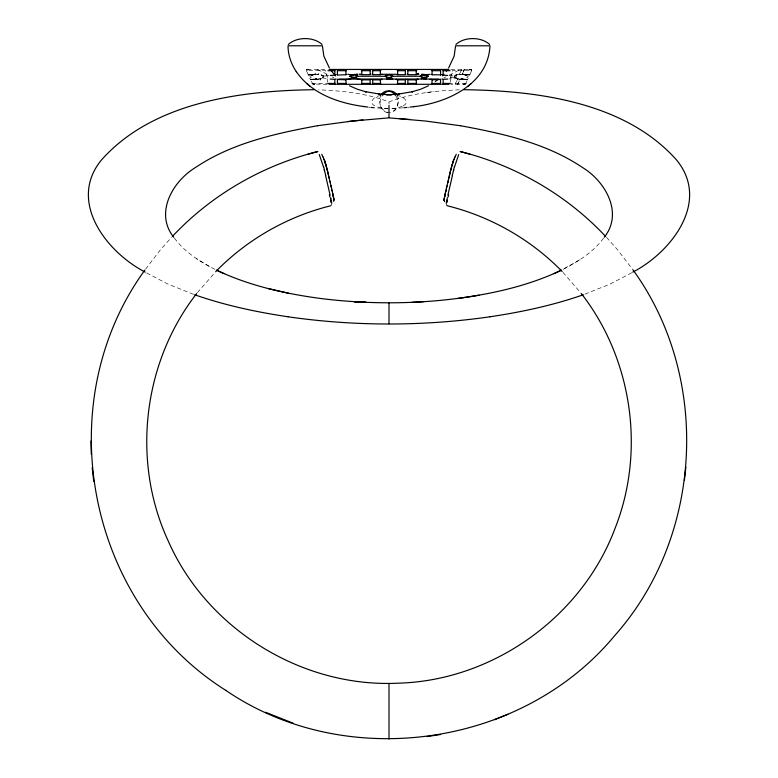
<?xml version="1.0" encoding="UTF-8"?>
<svg xmlns="http://www.w3.org/2000/svg" width="778" height="778" viewBox="0 0 778 778"><rect width="100%" height="100%" fill="white"/><g stroke="black" fill="none" stroke-linecap="round" stroke-linejoin="round"><path stroke-width="0.58" stroke-dasharray="3.89 2.92" d="M389 104.077L389 102.2M327.188 84.306L312.834 84.043L309.761 78.16A19.975 13.051 57.9 0 0 310.432 77.917L311.278 77.207L310.159 76.623A18.701 12.215 57.9 0 0 309.129 76.429L306.357 70.642L306.97 69.826A1.857 1.819 -75.2 0 0 306.639 70.02L306.338 70.458L306.97 69.816M328.793 75.602L326.556 75.845L325.632 70.691L306.376 70.691L306.522 70.117M449.207 75.602L451.444 75.845L452.368 70.691L471.769 70.458L468.988 76.419A20.179 13.187 -57.9 0 0 467.899 76.604L466.722 77.207L467.627 77.946A21.599 14.111 -57.9 0 0 468.337 78.189L465.487 83.956M323.405 76.896L322.967 75.748L321.042 74.814L323.444 76.662L323.162 75.943M450.287 82.254L450.919 78.753L454.381 78.024A25.052 16.367 -57.9 0 0 455.208 77.8L456.812 76.993L455.616 76.283A27.95 18.254 -57.9 0 0 454.663 76.118L451.444 75.845M323.376 76.828L323.385 76.769A1.877 0.953 73.8 0 1 323.24 77.11M470.748 69.855A1.43 1.313 -90 0 1 471.487 70.039L471.769 70.467M463.338 74.221C456.744 74.6 453.107 74.571 455.675 77.985M459.516 74.338A15.618 15.618 0 0 0 457.104 74.766C451.736 75.417 456.958 79.444 458.038 78.87M454.595 76.341L455.684 77.995A8.976 8.976 0 0 0 457.581 78.734L457.872 78.831M461.646 69.446L459.516 74.328L461.043 74.211M464.077 70.02L464.33 69.446L462.609 73.365M462.258 74.182L462.754 73.044M463.28 71.858L464.33 69.446L462.064 74.61L462.346 73.988M450.326 77.43L455.694 77.995L454.556 76.497L455.675 77.985L450.326 77.43L451.58 74.571C457.435 76.409 458.398 73.54 455.334 75.554A1.391 0.817 -66.3 0 0 454.634 76.205M458.524 82.663L457.804 84.306L458.077 83.684M457.804 84.306L460.206 78.831L459.944 79.453M455.12 84.306L457.571 78.743M459.779 79.823L460.031 79.259L467.714 79.852M466.09 83.518L450.083 83.431M322.782 77.683L323.191 77.285M145.544 269.159L160.579 249.602L171.559 237.29M603.553 238.165C593.137 252.257 577.908 261.865 562.465 269.645L581.419 258.724M197.398 292.654L215.856 271.493M465.828 83.771L465.672 83.868M455.529 75.398L456.404 75.009M403.199 105.847C410.891 102.132 402.323 95.412 397.052 95.645M631.746 272.747L610.458 283.902L584.482 294.337M322.345 77.975L322.316 77.985A8.976 8.976 0 0 1 320.419 78.734L320.39 78.753M443.956 77.878L445.979 76.837M449.285 75.145L460.391 69.446M455.869 75.223L457.007 74.805M402.323 106.294L396.77 108.006L391.042 108.657M455.947 75.184L456.929 74.824M465.341 84.024L464.398 84.248L465.234 84.053M307.368 69.67L327.11 69.446M320.137 78.821L310.393 79.842M380.948 95.645C375.677 95.412 367.109 102.132 374.801 105.847M319.758 78.918L317.969 79.249M464.466 84.238L464.233 84.267A6.049 5.397 -24.6 0 1 463.542 84.267L464.544 84.228L450.832 84.306M459.419 89.84C435.602 90.754 411.406 93.302 389 101.918C366.594 93.302 342.408 90.754 318.581 89.84M426.879 92.524L433.998 91.629M408.11 107.306L409.5 107.131M450.919 78.753L449.237 78.928M313.398 79.259L314.827 79.152A22.095 1.128 -4 0 0 316.218 79.045L316.529 79.016M459.74 74.309L460.45 74.25M316.442 78.957L316.238 78.967A22.134 1.186 -4 0 0 314.789 79.055A22.591 1.216 -4 0 1 316.179 78.967L316.238 78.967A21.881 1.118 -4 0 1 314.837 79.152M317.181 79.307L310.364 79.764M316.364 78.957L316.335 79.035A6.01 0.934 -3.2 0 0 316.802 78.957M312.707 74.824L315.761 74.6M311.258 74.523L314.429 74.231M402.751 107.85L390.838 108.638M308.156 74.746L311.268 74.513M311.122 74.951L308.331 75.155M313.612 79.249L310.237 79.492M308.117 74.669L314.672 74.211M308.273 75.019L311.074 74.834A41.263 2.033 -4.1 0 1 313.009 74.737L315.391 74.591M310.179 79.366L314.779 79.055M314.565 74.678L314.973 74.649A9.278 0.904 -4.2 0 0 313.758 74.707M326.556 75.845L323.337 76.118A27.94 18.254 57.9 0 0 322.384 76.273L321.188 76.993L322.792 77.8A25.052 16.367 57.9 0 0 323.619 78.024L328.763 78.928M314.662 74.221L318.445 74.318M462.891 74.649L462.21 74.62L465.293 74.824M315.216 74.202L315.508 74.192M450.89 69.446L470.739 69.67M311.968 83.431L327.917 83.431M315.771 74.192L316.286 74.192M462.784 74.202L463.056 74.202M388.358 108.687L381.23 108.006L375.677 106.294M463.299 74.669L464.923 74.698A41.263 2.033 4.1 0 1 466.965 74.863L469.834 75.028M388.203 108.677L375.249 107.85M462.229 74.221L469.99 74.678M317.735 74.26C318.144 74.299 317.074 74.211 318.426 74.318M463.328 74.211L465.769 74.445M463.221 79.055L467.928 79.375M463.221 79.473L460.819 79.307M463.211 79.473L467.743 79.774M469.951 74.756L465.759 74.445M469.776 75.165L466.888 74.951M465.847 79.356L467.87 79.502M464.602 79.259L463.173 79.152A22.095 1.128 4 0 1 461.782 79.045L461.471 79.016M464.388 79.249L466.041 79.366M313.874 84.267L314.565 84.306A6.049 5.388 25.1 0 1 313.874 84.228L312.095 83.616M460.78 78.889L460.284 78.85M368.5 107.131L369.89 107.306M459.788 79.22L459.321 79.142M457.911 78.831L459.341 79.142M459.127 79.103L458.388 78.957M193.518 294.337L167.542 283.902L146.254 272.747M322.16 75.252L322.695 75.573A1.342 0.788 66.3 0 1 323.366 76.205L320.974 74.795A15.618 15.618 0 0 0 318.484 74.338M317.609 69.446L328.715 75.145M332.041 76.847L333.801 77.751M174.447 238.165C184.863 252.257 200.092 261.865 215.535 269.645M209.418 266.494L196.581 258.724M454.867 77.362L455.694 77.995M322.345 75.349L323.065 75.836M455.422 77.829L454.595 76.886M471.536 70.069L471.147 69.826A1.857 1.819 73.9 0 1 471.468 70.02L471.371 69.942A4.435 4.425 -87.9 0 0 469.299 69.505A3.987 3.958 44.8 0 1 471.594 70.03A3.987 3.958 44.8 0 0 469.299 69.563M606.441 237.29L617.431 249.602L633.146 270.102M562.951 272.339L581.331 293.569M326.42 74.571L327.674 77.43M327.081 78.753L327.713 82.254M471.74 70.691L471.205 69.855L469.134 69.446A5.038 4.833 58.8 0 1 471.225 69.631M395.914 96.044A10.941 9.005 74.4 0 1 395.136 110.213A10.941 9.005 74.4 0 1 382.98 109.523A10.941 9.005 74.4 0 1 380.928 95.188M397.072 95.188A10.941 9.005 -74.4 0 1 391.013 112.158M387.775 112.586A10.941 9.005 -74.4 0 1 382.086 96.044M311.871 83.577A3.54 3.501 28.8 0 0 314.516 84.073A3.54 3.54 0 0 1 311.852 83.606M466.255 83.606A3.54 3.54 0 0 1 463.591 84.092A3.54 3.501 -28.7 0 0 466.236 83.577M306.62 70.039A1.43 1.313 90 0 1 307.359 69.855M466.372 75.69A9.997 0.924 4.5 0 0 464.894 75.612A9.871 0.895 4.3 0 1 466.353 75.67M463.066 74.678A9.278 0.904 4.2 0 1 464.242 74.707M469.153 69.631A5.028 4.503 36 0 1 471.118 69.971M464.233 84.306A6.049 5.475 -26.2 0 1 463.542 84.345M460.965 79.337A5.767 1.575 0.7 0 1 460.109 79.23M461.228 78.549A5.709 1.323 3 0 0 461.782 78.607A5.757 1.361 3 0 1 461.276 78.559M465.02 74.746A43.568 2.12 4.1 0 1 467.345 74.902M466.926 74.921A43.286 2.353 4.1 0 1 465.351 74.805A45.523 2.47 4.1 0 0 467.286 74.941M463.163 79.152A21.881 1.118 4 0 1 461.782 79.045L461.733 79.035A6.01 0.934 3.2 0 1 461.198 78.957M460.887 79.803A6.03 1.78 0.8 0 1 459.983 79.687M462.2 73.677A6.477 1.994 7.4 0 1 463.163 73.686M463.445 74.698A6.506 1.031 4.9 0 1 463.951 74.727M457.357 78.87A7.712 1.575 -2.6 0 0 457.756 79.687A7.692 1.614 -2.3 0 1 457.357 78.87A7.799 1.78 -3.6 0 0 457.921 79.852M459.098 74.124A8.198 1.42 8.4 0 1 459.798 73.589M457.979 80.163A8.509 2.237 -5.4 0 1 457.425 78.889M311.647 75.67A9.871 0.895 -4.3 0 1 313.096 75.602A9.997 0.924 -4.5 0 0 311.628 75.69M307.009 69.942A5.028 4.561 -36.6 0 1 308.954 69.612A5.047 4.503 -36.6 0 0 307.018 69.971M306.62 69.942A4.123 4.114 84.4 0 1 308.701 69.524A3.705 3.676 -45.8 0 0 306.435 70.078M314.575 84.345A6.049 5.465 26.7 0 1 313.874 84.306M320.643 78.87A7.692 1.614 2.3 0 1 320.225 79.706A7.712 1.575 2.6 0 0 320.643 78.87A7.799 1.78 3.6 0 1 320.079 79.852M320.575 78.889A8.509 2.237 5.4 0 1 320.021 80.163M318.202 73.589A8.198 1.42 -8.4 0 1 318.902 74.124M318.017 79.687A6.03 1.78 -0.8 0 1 317.113 79.803M314.837 73.686A6.477 1.994 -7.4 0 1 315.8 73.677M314.049 74.727A6.506 1.031 -4.9 0 1 314.555 74.698M317.891 79.23A5.767 1.575 -0.7 0 1 317.035 79.337M316.724 78.559A5.757 1.361 -3 0 1 316.218 78.607A5.709 1.323 -3 0 0 316.772 78.549M311.015 74.863A41.283 2.033 -4.1 0 1 313.009 74.737M461.831 78.977L461.762 78.967A22.591 1.216 4 0 1 463.211 79.055A22.134 1.186 4 0 0 461.821 78.967M463.007 74.542A5.067 1.361 5.8 0 0 462.589 74.532A5.164 1.41 5.8 0 1 463.007 74.532M308.983 69.388A5.038 4.862 -60.1 0 0 306.911 69.641A5.057 4.843 -60 0 1 308.992 69.368M315.411 74.532A5.164 1.41 -5.8 0 0 314.993 74.532A5.067 1.361 -5.8 0 1 315.411 74.532M311.083 74.921A43.296 2.353 -4.1 0 0 312.659 74.805A43.286 2.353 -4.1 0 1 311.074 74.921"/><path stroke-width="1.17" d="M334.88 84.209L334.832 79.366L330.144 79.045M330.29 75.476L334.832 75.165L334.948 69.524M337.351 69.524L337.467 75.028L345.879 74.756A15.404 1.118 -0.7 0 1 347.056 74.338M347.056 79.395A15.55 1.099 1.1 0 0 345.87 79.774L346.21 84.306M370.231 69.505L370.104 74.678L361.828 74.678L361.721 69.826M370.163 84.209L370.104 79.852L361.828 79.852A15.336 1.079 0 0 0 360.37 79.463M372.633 69.524L372.75 74.678L380.277 74.678A14.442 1.021 0 0 1 381.881 74.289M380.627 84.306L380.277 79.852A14.442 1.021 0 0 1 381.881 79.463A8.558 1.43 -1.8 0 1 381.405 79.259M389 323.667L389 303.002M389 117.517L389 105.429M405.377 69.505L405.25 74.678L397.723 74.678L397.607 69.816M405.309 84.209L405.25 79.852L397.723 79.852A14.305 1.011 0 0 0 396.128 79.463L395.856 79.434M407.769 69.524L407.896 74.678L416.172 74.678A15.482 1.089 0 0 1 417.64 74.289M416.493 84.306L416.172 79.852A15.482 1.089 0 0 1 417.64 79.463M440.825 74.727A45.114 3.19 2.9 0 0 440.649 74.853L432.111 74.756L432.014 69.826M440.591 84.209L440.533 79.502L432.111 79.774A15.404 1.089 -1.1 0 0 430.954 79.395M440.562 74.98L440.64 69.543M443.061 69.543L443.168 75.165L447.71 75.476M345.879 79.774L337.467 79.502L337.419 84.18M380.277 79.852L372.75 79.852L372.701 84.18M416.172 79.852L407.896 79.852L407.837 84.18M447.856 79.045L443.168 79.366L443.12 84.18M345.879 74.756L345.986 69.826M416.172 74.678L416.279 69.826M380.277 74.678L380.393 69.816M361.828 79.852L361.751 84.112M397.723 79.852L397.432 84.296M432.111 79.774L431.839 84.296M333.966 200.228L333.616 201.337M225.921 690.436C86.504 602.843 48.324 403.033 144.854 270.102M355.721 74.941L357.763 76.419L354.992 77.917M387.794 77.907L385.071 76.263L387.998 74.62A8.13 7.44 0 0 1 390.342 74.659L392.929 76.263L390.206 77.907M446.241 203.466L446.611 201.23M225.921 690.446C345.636 772.233 522.135 747.376 614.61 635.714C703.079 536.587 711.063 377.661 633.146 270.102M684.407 480.298L685.875 467.024M423.008 77.917L420.237 76.419L422.279 74.941M444.287 198.215L444.082 199.353L444.588 196.727M446.66 200.977L447.34 197.661M428.065 76.39L425.537 77.868M444.559 196.853L444.676 196.309A54.917 8.218 -76.8 0 1 445.249 193.44L445.677 191.728M447.885 195.152L452.388 175.672M445.356 193.158L445.133 194.179A50.152 7.381 -76.8 0 0 444.676 196.523M445.813 191.096L445.998 190.299M445.706 191.573L445.833 191.009M445.599 192.059L445.726 191.485M445.93 190.61L446.358 188.694M446.543 187.887L446.805 186.759M446.329 188.85L446.582 187.722M446.99 185.952L447.71 182.811M446.767 186.915L447.029 185.786M447.69 182.888L447.827 182.334M447.807 182.412L447.934 181.848M448.031 181.449L448.167 180.885M448.147 180.963L448.614 178.959M447.924 181.926L448.05 181.371M448.595 179.037L449.538 175.118M449.071 177.034L448.731 178.473M453.584 170.781L453.817 169.837M450.802 169.935L452.3 164.119M454.595 166.725L458.689 154.608M451.785 166.064L452.203 164.489M452.378 163.837L453.973 159.247M452.679 162.826L453.195 161.231M453.243 161.104L453.769 159.733M453.944 159.305L455.111 156.767M456.268 154.307L455.023 156.952M410.249 107.033C444.617 104.164 488.166 85.395 489.965 45.795L455.616 45.795L454.128 56.22L448.634 67.939M288.366 44.453C296.836 36.634 313.583 36.634 322.053 44.453M455.947 44.453C464.417 36.634 481.164 36.634 489.634 44.453M334.832 75.165L334.929 75.028A44.803 3.17 -3.1 0 1 335.104 74.834L335.863 74.62M604.243 237.261C623.674 213.104 605.333 181.274 582.44 167.464C546.351 143.191 502.783 133.495 460.615 125.754M331.535 204.75L331.379 204.964M196.669 293.569C142.637 362.713 131.317 461.792 168.398 541.332C207.23 629.47 302.467 688.102 398.628 683.162C493.33 680.458 582.401 616.575 615.301 527.717C645.516 450.695 632.174 358.823 581.331 293.569M442.585 75.894L443.081 75.272M443.382 74.892L443.888 74.26M446.3 71.236L447.729 69.446M172.376 236.444C211.334 194.84 262.643 165.276 317.891 151.516L308.059 154.19M215.856 271.493C247.054 239.478 287.345 216.527 330.718 205.771M440.698 79.307L440.912 79.152A21.677 1.527 -2.9 0 1 441.126 79.045M470.962 83.732L467.967 86.222M370.289 74.474L370.484 74.348A21.891 1.546 0 0 1 370.707 74.25M370.289 79.648L370.484 79.521A21.891 1.546 0 0 1 370.707 79.424M405.435 74.474L405.63 74.348A21.891 1.546 0 0 1 405.853 74.25M405.435 79.648L405.63 79.521A21.891 1.546 0 0 1 405.853 79.424M435.349 81.486L437.664 79.745M335.007 79.171L335.201 79.055A21.726 1.527 3.1 0 1 335.415 78.967M632.767 272.135C671.443 252.16 710.684 201.56 676.588 160.025C625.065 102.006 537.083 90.608 463.756 89.703M428.493 85.765L420.694 89.227L411.776 91.882L412.943 91.59L398.151 94.128L399.552 93.953L386.578 94.955M440.883 74.727L441.418 74.591M553.829 273.681L561.444 270.17C528.787 285.721 493.077 293.714 457.386 298.489M494.516 719.708L507.869 714.282M583.383 294.736C553.119 305.316 521.63 312.056 489.955 316.782M352.288 74.892L350.226 76.059L352.658 77.353A8.15 7.459 0 0 0 354.992 77.362L357.481 76.069L355.06 74.639A8.15 7.459 0 0 0 352.716 74.639L350.324 75.66A1.43 1.06 61.1 0 0 349.915 76.263M387.259 74.912L385.382 76.127L387.658 77.333A8.13 7.44 0 0 0 390.002 77.382L392.618 76.127L390.741 74.912M317.385 125.754C275.218 133.495 231.649 143.191 195.56 167.464C172.667 181.274 154.326 213.104 173.757 237.261M479.034 295.193C426.791 304.208 373.197 305.064 320.624 298.489M317.385 125.754L352.638 121.018L389 117.867L425.362 121.018L460.615 125.754M427.19 736.562L440.572 734.52M418.301 79.375L417.805 79.444M417.805 74.27L418.875 74.192M489.955 316.792C423.115 326.4 354.885 326.4 288.045 316.792M381.891 74.289L396.109 74.289A14.305 1.011 0 0 1 397.704 74.678M413.468 106.615L414.849 106.44M347.669 79.375L351.491 78.87M347.513 121.592L362.947 119.977M403.821 107.743L407.04 107.413M412.126 302.311L423.602 301.708M356.334 74.27L357.734 74.211M329.075 69.446L448.925 69.446M327.937 70.691L334.832 70.691M337.467 70.691L345.879 70.691M361.828 70.691L370.104 70.691M372.75 70.691L380.277 70.691M397.723 70.691L405.25 70.691M407.896 70.691L416.172 70.691M432.111 70.691L440.533 70.691M443.168 70.691L450.063 70.691M357.783 76.263L385.071 76.263M392.929 76.263L420.217 76.263M338.975 79.025L350.684 79.025M357.073 79.025L439.025 79.025M327.917 83.431L334.832 83.431M337.467 83.431L345.879 83.431M361.828 83.431L370.104 83.431M372.75 83.431L380.277 83.431M397.723 83.431L405.25 83.431M407.896 83.431L416.172 83.431M432.111 83.431L440.533 83.431M443.168 83.431L450.083 83.431M328.987 84.306L335.396 84.306M336.65 84.306L441.35 84.306M442.604 84.306L449.013 84.306M424.146 74.328L421.627 74.27M314.244 89.703C240.917 90.608 152.935 102.006 101.412 160.025C67.316 201.57 106.557 252.16 145.233 272.135M359.115 74.192L360.263 74.28M391.422 94.955L378.448 93.953L379.849 94.128L365.057 91.59L366.224 91.882L357.306 89.227L349.507 85.765M399.464 118.626L409.87 119.501M370.96 107.413L374.179 107.743M356.188 78.87L360.263 79.453M430.487 79.395L429.981 79.337M296.224 71.508C311.404 93.846 338.858 103.28 364.532 106.615M363.151 106.44L367.751 107.033M320.614 298.489C284.923 293.705 249.213 285.721 216.556 270.17L224.171 273.681M288.045 316.782C256.37 312.056 224.881 305.326 194.617 294.736M425.829 74.912L427.637 75.544M352.463 77.868L349.935 76.39M442.419 74.659L442.77 74.795A42.333 2.986 3.2 0 1 442.964 74.97L443.168 75.165M288.492 293.218L268.391 288.609M447.282 205.771C490.655 216.517 530.946 239.478 562.144 271.493M469.941 154.19L460.109 151.516C515.357 165.276 566.656 194.85 605.624 236.444M293.111 723.17L265.619 712.278M407.711 79.648L407.516 79.521A21.56 1.527 0 0 0 407.293 79.424M372.565 79.648L372.399 79.531A21.56 1.527 0 0 0 372.147 79.424M407.711 74.474L407.516 74.348A21.56 1.527 0 0 0 407.293 74.25M372.565 74.474L372.399 74.367A21.56 1.527 0 0 0 372.147 74.25M307.038 83.732L310.033 86.222M337.302 79.307L337.146 79.191A21.677 1.517 2.9 0 0 336.855 79.045M330.271 69.446L334.618 74.892M334.919 75.272L335.415 75.894M444.617 201.648L444.034 200.189M427.676 75.66L425.284 74.639A8.15 7.459 0 0 0 422.94 74.649L420.519 76.069L423.008 77.362A8.15 7.459 0 0 0 425.342 77.353L427.297 76.711L427.676 75.66A1.4 1.041 -61.1 0 1 428.085 76.263M446.728 205.11L446.465 204.75M329.366 67.939L323.872 56.22L322.384 45.795L288.035 45.795C288.025 55.044 291.205 64.107 296.369 71.722M322.841 156.67L324.056 159.305M321.732 154.307L322.909 156.825M319.262 154.511L323.405 166.725M324.027 159.247L325.476 163.351M324.231 159.733L324.757 161.104M324.786 161.192L325.34 162.884M325.369 162.981L325.525 163.516M325.544 163.584L325.71 164.177M325.7 164.119L327.198 169.935M325.749 164.304L326.322 166.473M327.071 169.419L328.715 176.149M324.183 169.837L324.416 170.781M325.612 175.672L330.115 195.152M328.695 176.071L329.969 181.449M328.929 177.034L329.269 178.473M329.95 181.371L330.076 181.926M330.066 181.848L330.31 182.888M330.29 182.811L331.01 185.952M330.971 185.786L331.175 186.681M331.088 186.273L331.234 186.915M331.195 186.759L331.457 187.887M331.418 187.722L331.671 188.85M331.642 188.694L332.002 190.299M331.963 190.133L332.187 191.096M332.167 191.009L332.867 194.179A50.152 7.381 76.8 0 1 333.324 196.523L333.441 196.853M332.644 193.158L332.692 193.391A54.781 8.198 76.8 0 1 333.383 196.338L333.606 197.661M330.66 197.661L330.844 198.565M333.461 196.941L333.976 200.072L333.888 199.226M330.893 198.808L331.165 200.131M331.467 201.628L331.272 200.636M331.496 201.774L331.759 203.466M333.713 198.215L333.879 199.129M92.193 467.782L93.739 481.446M90.987 441.009L91.289 454.294M424.146 77.995L424.146 78.743M389 683.492L389 739.081M353.854 77.995L353.854 78.743M381.288 94.605A10.941 9.005 74.4 0 1 395.496 95.412M382.504 95.412A10.941 9.005 -74.4 0 1 396.712 94.605M421.238 78.685A6.107 1.741 0 0 1 424.136 78.471M424.146 78.986A6.03 1.128 1.1 0 1 426.072 79.084M417.64 79.434A7.838 1.274 -2 0 1 417.202 79.064M429.67 74.289A5.981 0.603 0 0 1 424.623 74.727M424.049 75.758A10.026 0.778 -5.3 0 1 425.478 75.67M430.944 74.338A15.268 1.109 0.7 0 1 432.121 74.756M425.42 77.674A4.522 2.295 0 0 1 424.136 77.771M353.329 74.727A6.039 0.603 0 0 1 348.281 74.289M357.141 74.396A5.514 0.652 0 0 1 353.883 74.523A3.783 1.537 -3.2 0 1 356.091 74.737M352.551 75.66A9.89 0.749 5.1 0 1 353.941 75.748M355.478 74.814A9.326 0.69 -5.5 0 1 356.577 74.746M360.37 74.289A15.336 1.079 0 0 1 361.799 74.678M352.084 74.756A3.705 1.361 1.7 0 1 353.659 74.61M353.864 77.771A4.522 2.295 0 0 1 352.58 77.674M354.924 77.79A4.318 2.178 0 0 1 354.009 77.858M351.928 79.093A6.098 1.118 -1.1 0 1 353.864 78.996A6.039 1.196 1.2 0 1 355.779 79.103M390.284 78.063A4.269 2.451 -1.1 0 1 387.697 78.092M387.532 75.077A3.657 0.953 0 0 1 390.468 75.077M424.35 74.571A3.783 1.449 -2.1 0 1 426.081 74.756M422.639 75.135A3.783 1.011 0 0 1 424.175 75.028M423.971 78.131A4.318 2.441 -0.9 0 1 422.94 78.033M361.157 69.971A5.008 1.235 -69.5 0 1 361.799 69.612M346.288 70.691A5.028 1.128 82 0 1 346.502 69.738M431.45 69.971A5.008 1.235 -69.5 0 1 432.082 69.612M416.58 70.691A5.028 1.128 82 0 1 416.784 69.738M396.994 69.981A5.028 1.332 -67.7 0 1 397.684 69.631M380.705 70.652A5.038 1.235 81.2 0 1 380.938 69.709M336.991 74.707A42.732 3.015 -2.8 0 1 337.263 74.863M442.565 78.977A21.726 1.527 -3.1 0 1 442.789 79.055M425.809 78.831A7.916 0.496 13.2 0 1 426.49 79.006M417.465 73.978A8.257 1.186 10 0 1 418.272 73.443M392.17 78.918A8.626 0.778 14.9 0 1 392.715 79.093M386.617 79.103A7.177 1.43 1 0 1 391.101 79.162M444.938 196.153A14.568 1.332 -89.2 0 1 444.87 194.763M449.46 175.079A130.85 20.121 -76.8 0 1 450.637 170.275M451.658 166.453A49.986 7.479 -76.7 0 0 451.026 168.943L449.985 173.27A137.317 21.142 -76.8 0 0 449.305 176.159M452.845 163.292A20.452 1.05 -70.3 0 1 453.574 161.503M447.156 202.241A17.923 1.877 -78.4 0 1 447.292 200.063M448.157 196.97A51.163 5.213 -77.1 0 1 448.643 194.724M452.251 175.614A132.143 19.829 -76.8 0 1 453.457 170.674M453.642 169.672A55.189 7.42 -76.7 0 1 454.449 166.482M333.13 194.763A14.568 1.332 89.2 0 1 333.062 196.153M327.363 170.275A130.85 20.121 76.8 0 1 328.54 175.079M326.342 166.453A49.986 7.479 76.7 0 1 326.974 168.943M324.426 161.503A20.452 1.05 70.3 0 1 325.155 163.292M330.708 200.063A17.923 1.877 78.4 0 1 330.844 202.241M329.357 194.724A51.163 5.213 77.1 0 1 329.843 196.97M324.543 170.674A132.143 19.829 76.8 0 1 325.749 175.614M323.551 166.482A55.189 7.42 76.7 0 1 324.358 169.672M444.024 200.072L444.092 199.304L444.024 200.034M365.874 302.311L354.398 301.708L365.874 302.311M442.526 74.63A5.008 0.496 -9.8 0 0 442.449 74.6"/></g></svg>
